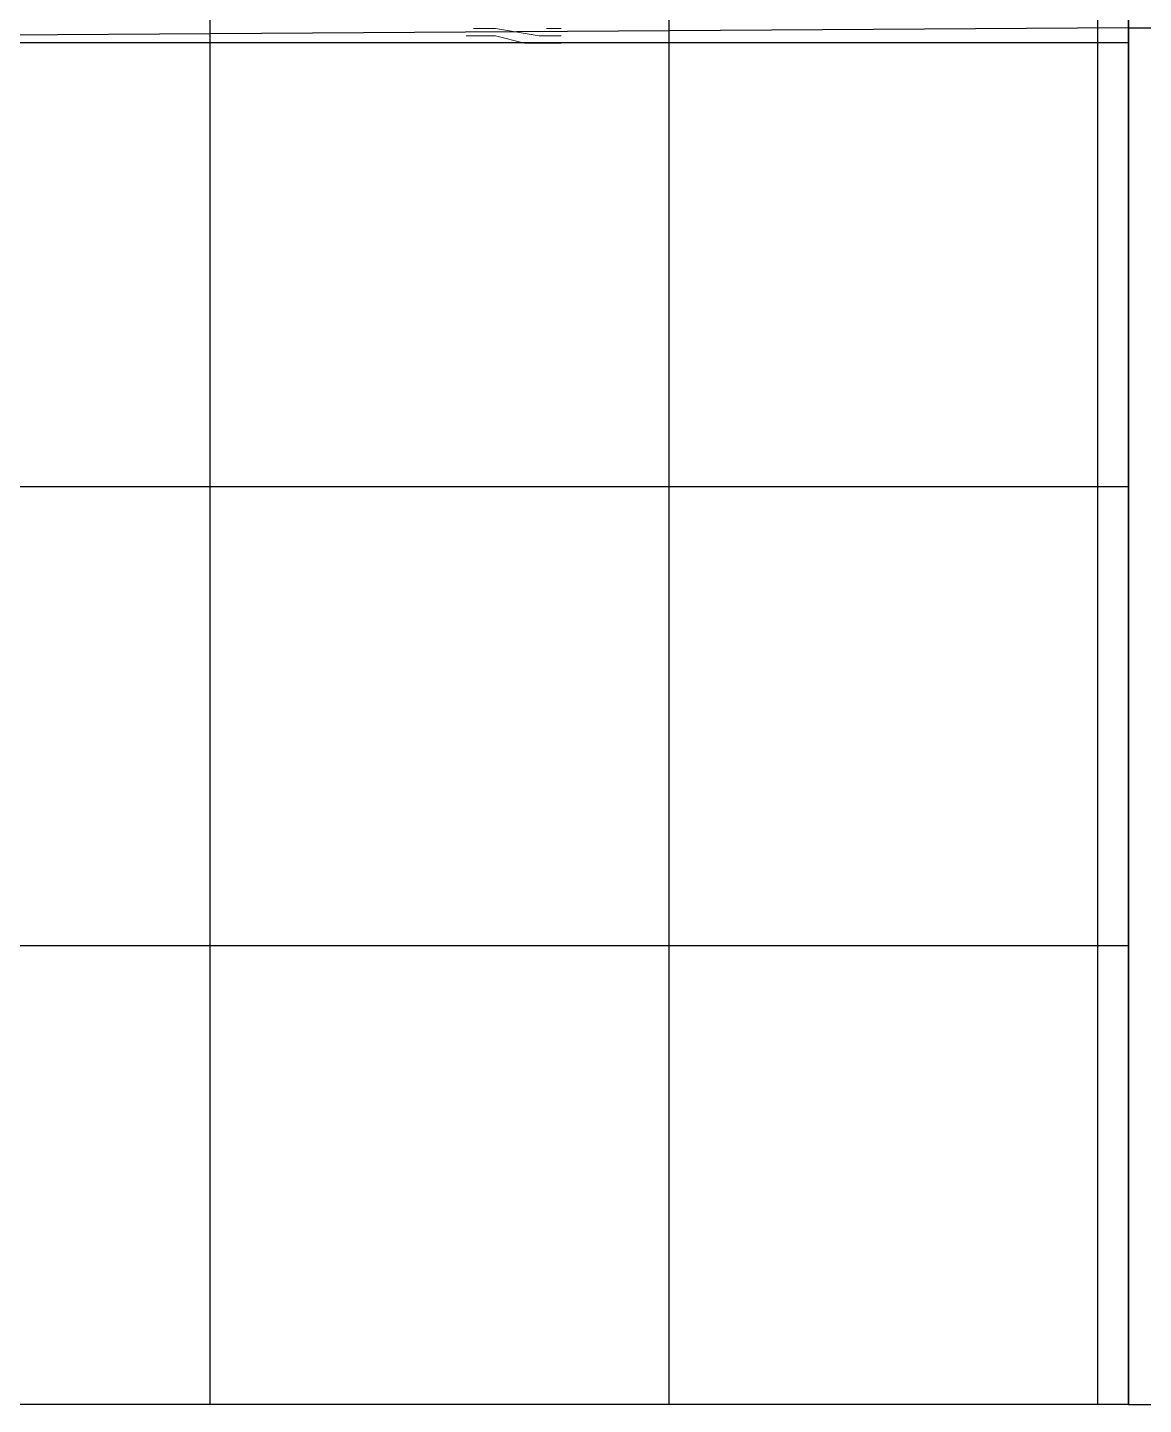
# Model space of a CAD drawing. Header units: millimetres. Extents: x 551 to 27551, y 6116 to 15116.
# Drawn here: x 5954 to 9600, y 6116 to 10615 of the extents above; entities that cross this region are included whole.
import ezdxf

# ---------------------------------------------------------------- set-up
doc = ezdxf.new("R2010")
doc.units = ezdxf.units.MM
doc.layers.add('2ND', color=201, linetype='Continuous', lineweight=15)
doc.layers.add('3RD', color=140, linetype='Continuous', lineweight=13)
doc.layers.add('LAYOUT', color=83, linetype='Continuous', plot=False)

msp = doc.modelspace()

# ---------------------------------------------------------------- linework, layer by layer
at = {"layer": '2ND'}
msp.add_lwpolyline([(7696.884, 10587.765), (7625.348, 10587.765), (7482.276, 10611.61), (7410.74, 10611.61)], dxfattribs=at)
at = {"layer": '3RD'}
for points in [[(7696.884, 10563.919), (7577.658, 10563.919), (7482.276, 10587.765), (7386.895, 10587.765)], [(7696.884, 10611.61), (7649.194, 10611.61)]]:
    msp.add_lwpolyline(points, dxfattribs=at)
at = {"layer": 'LAYOUT'}
for p, q in [((9550.723, 15014.575), (9550.723, 6214.575)), ((9550.723, 10614.575), (27449.126, 10614.575)), ((550.723, 10565.853), (9550.723, 10565.853)), ((550.723, 9115.853), (9550.723, 9115.853)), ((550.723, 7615.853), (9550.723, 7615.853))]:
    msp.add_line(p, q, dxfattribs=at)
for points in [[(6550.723, 6115.853), (6550.723, 15115.853)], [(8050.723, 6115.853), (8050.723, 15115.853)], [(9450.723, 6115.853), (9450.723, 15115.853)], [(9550.723, 6115.853), (9550.723, 15115.853)], [(9550.723, 6115.853), (9550.723, 15115.853)], [(9550.723, 6115.853), (550.723, 6115.853)]]:
    msp.add_lwpolyline(points, dxfattribs=at)
for points in [[(18550.723, 15115.853), (9550.723, 15115.853), (9550.723, 6115.853), (18550.723, 6115.853)], [(9550.723, 6115.853), (2050.723, 6115.853), (2050.723, 10565.853), (9550.723, 10615.853)]]:
    msp.add_lwpolyline(points, close=True, dxfattribs=at)

doc.saveas('drawing.dxf')
